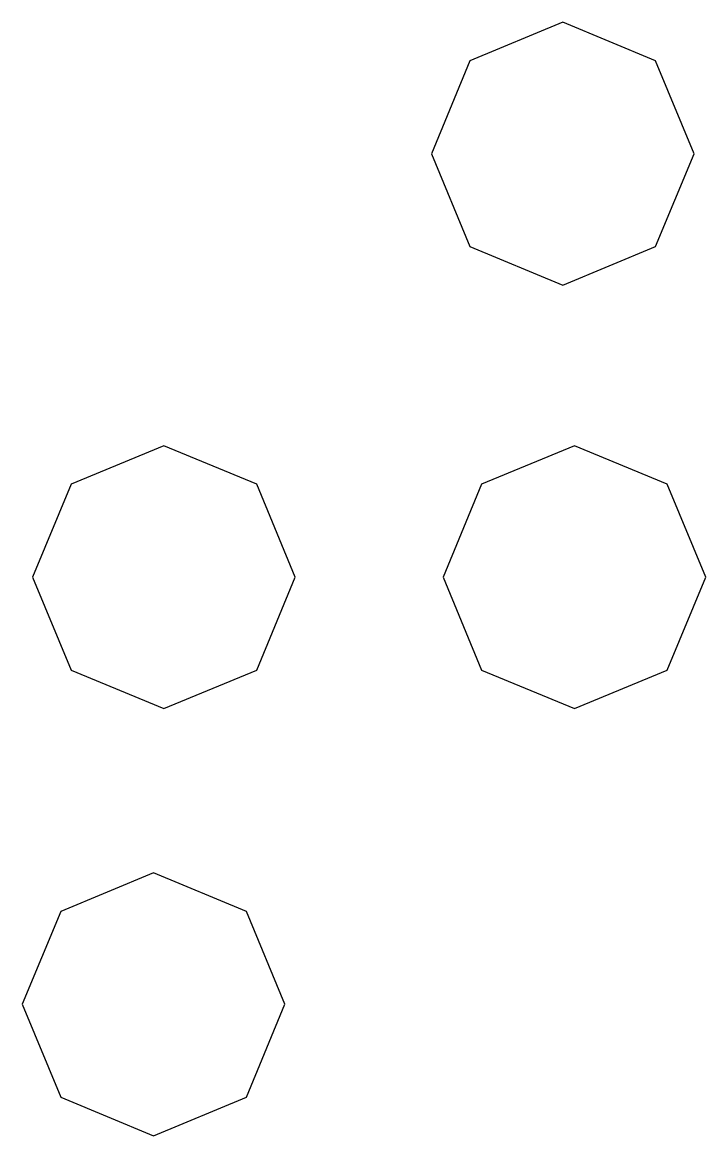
# Model space of a CAD drawing. Extents: x -3.6 to 4.8, y -6.9 to 6.7.
import ezdxf

# ---------------------------------------------------------------- set-up
doc = ezdxf.new("R2010")
doc.units = 0
doc.layers.get('0').update_dxf_attribs({"linetype": 'CONTINUOUS'})

msp = doc.modelspace()

# ---------------------------------------------------------------- linework, layer by layer
at = {"color": 7}
for points in [[(4.617444, 5.089107), (4.146345, 6.22644), (3.009011, 6.69754), (1.871679, 6.22644), (1.400579, 5.089107), (1.871679, 3.951774), (3.009011, 3.480675), (4.146345, 3.951774), (4.617444, 5.089107)], [(-0.267225, -0.093116), (-0.738324, 1.044217), (-1.875658, 1.515316), (-3.01299, 1.044217), (-3.48409, -0.093116), (-3.01299, -1.230449), (-1.875658, -1.701549), (-0.738324, -1.230449), (-0.267225, -0.093116)], [(4.761111, -0.093116), (4.290011, 1.044217), (3.152678, 1.515316), (2.015345, 1.044217), (1.544246, -0.093116), (2.015345, -1.230449), (3.152678, -1.701549), (4.290011, -1.230449), (4.761111, -0.093116)], [(-0.394811, -5.321162), (-0.86591, -4.183829), (-2.003243, -3.712729), (-3.140576, -4.183829), (-3.611676, -5.321162), (-3.140576, -6.458495), (-2.003243, -6.929594), (-0.86591, -6.458495), (-0.394811, -5.321162)]]:
    msp.add_lwpolyline(points, dxfattribs=at)

doc.saveas('drawing.dxf')
